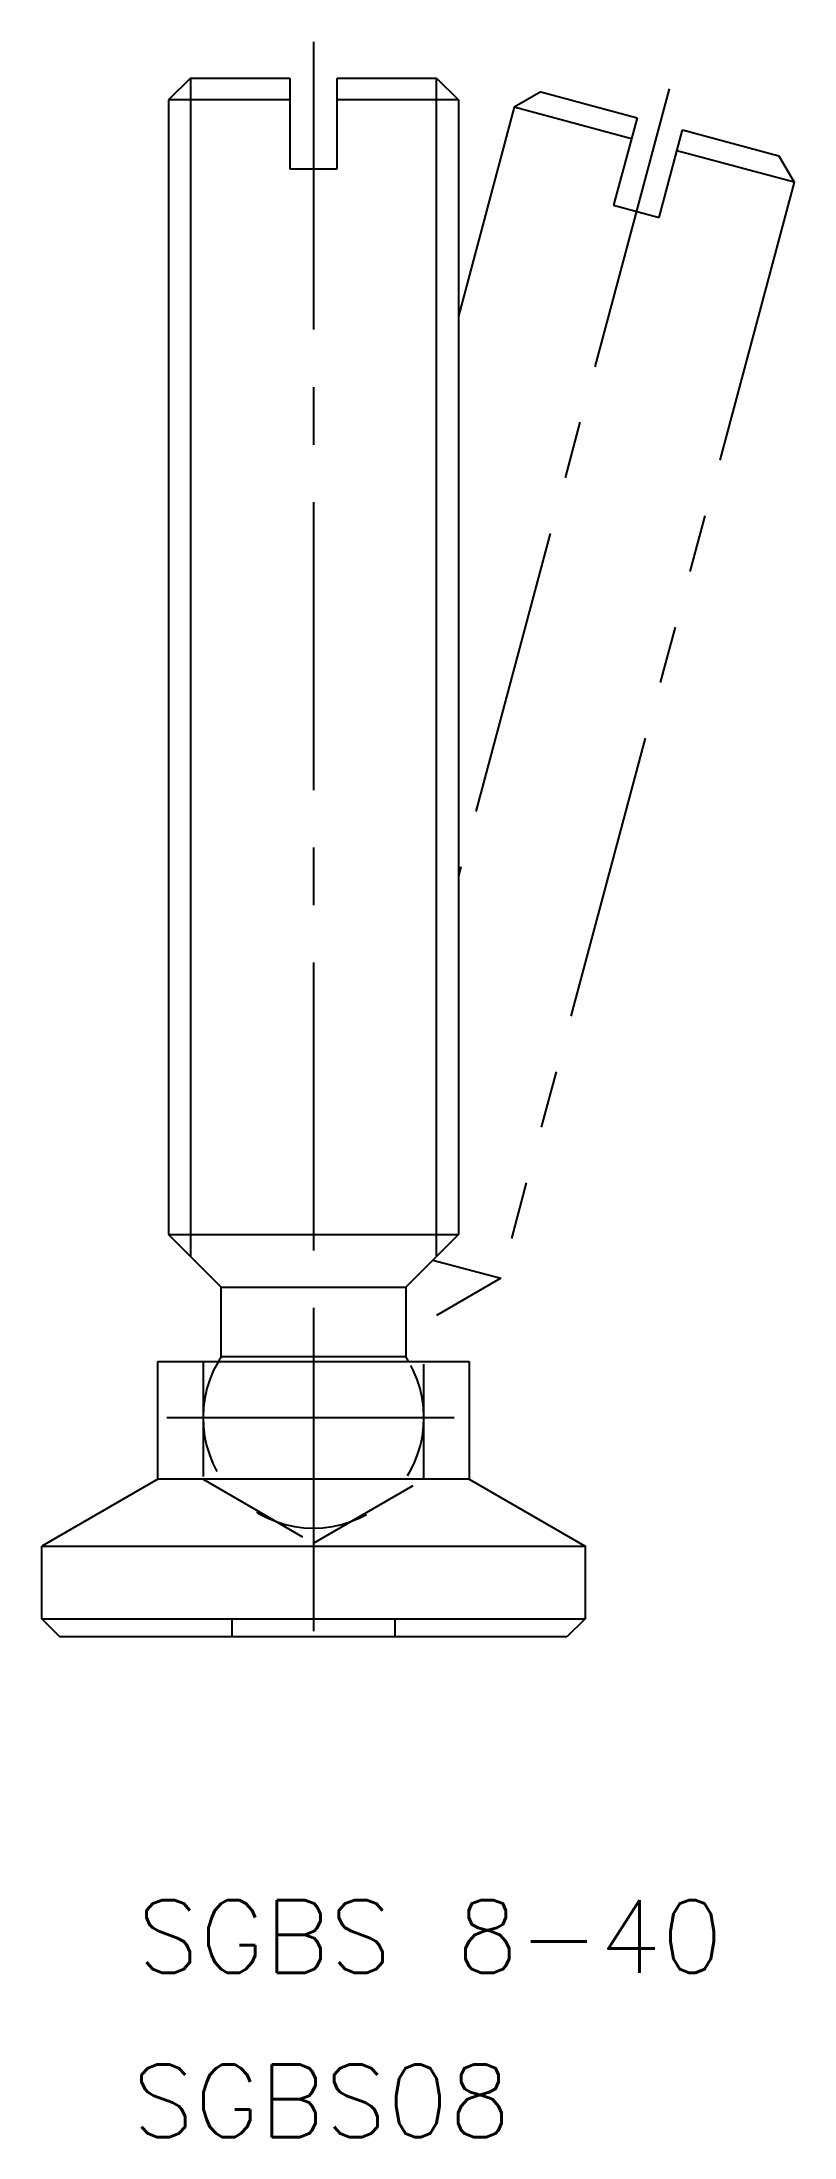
# Model space of a CAD drawing. Extents: x 48.9 to 69.7, y 48 to 105.8.
import ezdxf
from ezdxf.enums import TextEntityAlignment as Align

# ---------------------------------------------------------------- set-up
doc = ezdxf.new("R2010")
doc.units = 0
doc.header["$LTSCALE"] = 0.25
for name, pattern in [('CENTER', [50.8, 31.75, -6.35, 6.35, -6.35]), ('DASHED', [19.05, 12.7, -6.35]), ('PHANTOM', [63.5, 31.75, -6.35, 6.35, -6.35, 6.35, -6.35])]:
    doc.linetypes.add(name, pattern=pattern)
doc.layers.get('0').update_dxf_attribs({"linetype": 'CONTINUOUS'})
doc.layers.add('CENTER', color=1, linetype='CENTER')
doc.layers.add('NOTE', color=9, linetype='CONTINUOUS')
doc.styles.get("Standard").update_dxf_attribs({"font": 'txt.shx'})

msp = doc.modelspace()

# ---------------------------------------------------------------- linework, layer by layer
for p, q in [((53.038364, 104.75), (52.438364, 104.15)), ((53.038364, 104.75), (55.788364, 104.75)), ((55.788364, 104.75), (55.788364, 102.25)), ((57.088364, 104.75), (59.838364, 104.75)), ((57.088364, 102.25), (57.088364, 104.75)), ((59.838364, 104.75), (60.438364, 104.15)), ((52.438364, 104.15), (52.438364, 72.85)), ((55.788364, 104.15), (52.438364, 104.15)), ((60.438364, 104.15), (57.088364, 104.15)), ((60.438364, 104.15), (60.438364, 72.85)), ((55.788364, 102.25), (57.088364, 102.25)), ((59.838364, 88.5), (59.838464, 88.5)), ((59.838364, 80.375), (59.838364, 80.3751)), ((52.438364, 72.85), (60.438364, 72.85)), ((52.438364, 72.85), (53.888364, 71.4)), ((60.438364, 72.85), (58.988364, 71.4)), ((53.888364, 71.4), (58.988364, 71.4)), ((53.888364, 69.47332), (53.888364, 71.4)), ((58.988364, 71.4), (58.988364, 69.47332)), ((58.988364, 69.47332), (53.888364, 69.47332)), ((52.138364, 66.097521), (52.138364, 69.35)), ((52.138364, 69.35), (60.738364, 69.35)), ((60.738364, 69.35), (60.738364, 66.097521)), ((52.138364, 66.097521), (48.938364, 64.25)), ((60.738364, 66.097521), (52.138364, 66.097521)), ((60.738364, 66.097521), (63.938364, 64.25)), ((48.938364, 64.25), (63.938364, 64.25)), ((48.938364, 62.25), (48.938364, 64.25)), ((63.938364, 64.25), (63.938364, 62.25)), ((48.938364, 62.25), (63.938364, 62.25)), ((49.438364, 61.75), (48.938364, 62.25)), ((63.938364, 62.25), (63.438364, 61.75)), ((63.438364, 61.75), (49.438364, 61.75))]:
    msp.add_line(p, q)
at = {"color": 3}
for p, q in [((53.038364, 104.75), (53.038364, 72.25)), ((59.838364, 72.25), (59.838364, 104.75))]:
    msp.add_line(p, q, dxfattribs=at)
at = {"color": 3, "linetype": 'PHANTOM'}
for p, q in [((62.71758, 104.370944), (61.982733, 103.94668)), ((62.71758, 104.370944), (65.373876, 103.659192)), ((61.982733, 103.94668), (60.438364, 98.183016)), ((65.218585, 103.079636), (61.982733, 103.94668)), ((65.373876, 103.659192), (64.726828, 101.244377)), ((65.982532, 100.907912), (66.62958, 103.322727)), ((66.62958, 103.322727), (69.285876, 102.610975)), ((69.71014, 101.876128), (66.474288, 102.743171)), ((69.285876, 102.610975), (69.71014, 101.876128)), ((69.71014, 101.876128), (61.609103, 71.642649)), ((64.726828, 101.244377), (65.982532, 100.907912)), ((59.733563, 72.145199), (61.609103, 71.642649)), ((61.609103, 71.642649), (59.833223, 70.617344))]:
    msp.add_line(p, q, dxfattribs=at)
at = {"color": 3, "linetype": 'DASHED'}
for p, q in [((53.388364, 69.35), (53.388364, 66.097521)), ((59.488364, 66.097521), (59.488364, 69.35)), ((53.388364, 66.097521), (56.438364, 64.336602)), ((56.438364, 64.336602), (59.488364, 66.097521)), ((54.188364, 62.25), (54.188364, 61.75)), ((58.688364, 62.25), (58.688364, 61.75))]:
    msp.add_line(p, q, dxfattribs=at)
for start, end in [(146.726957, 149.456211), (30.543789, 33.273043)]:
    msp.add_arc((56.438364, 67.8), 3.05, start, end)
msp.add_arc((56.438364, 67.8), 3.05, 149.456211, 30.543789, dxfattribs=at)
at = {"layer": 'CENTER'}
for p, q in [((56.438364, 105.75), (56.438364, 63.75)), ((66.260547, 104.456885), (60.438364, 82.728203)), ((56.438364, 69.85), (56.438364, 61.25)), ((52.388364, 67.8), (60.488364, 67.8))]:
    msp.add_line(p, q, dxfattribs=at)

# ---------------------------------------------------------------- texts
at = {"layer": 'NOTE'}
for s, p in [('SGBS 8-40', (59.66214, 51.887205)), ('SGBS08', (56.662671, 47.351418))]:
    msp.add_text(s, height=2, dxfattribs=at).set_placement(p, align=Align.BOTTOM_CENTER)

doc.saveas('drawing.dxf')
